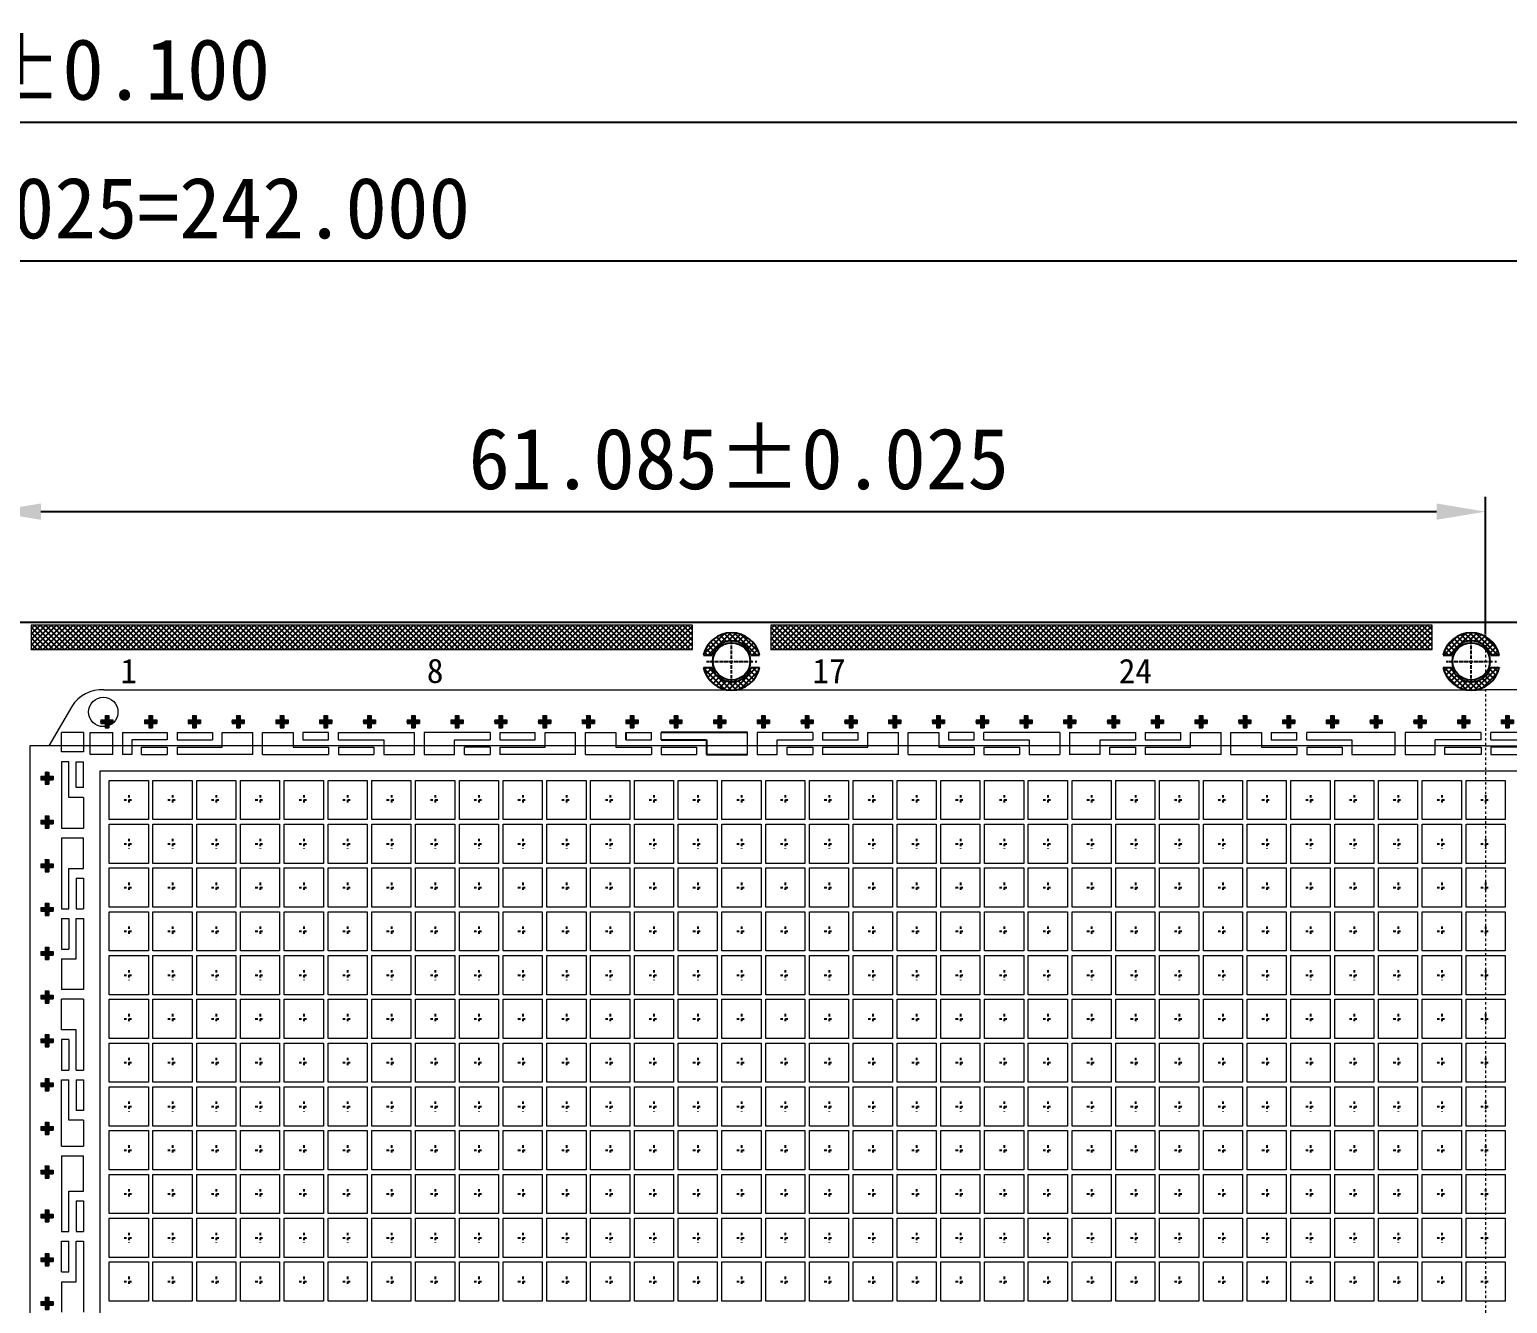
# Model space of a CAD drawing. Extents: x -590 to -223, y -126 to 82.
# Drawn here: x -424.8 to -364.3, y 30.2 to 82.3 of the extents above; entities that cross this region are included whole.
import ezdxf

# ---------------------------------------------------------------- set-up
doc = ezdxf.new("R2010")
doc.units = 0
doc.header["$LTSCALE"] = 0.01
doc.header["$MEASUREMENT"] = 0
for name, pattern in [('CENTER', [2, 1.25, -0.25, 0.25, -0.25]), ('CENTER2', [1.125, 0.75, -0.125, 0.125, -0.125]), ('PHANTOM', [2.5, 1.25, -0.25, 0.25, -0.25, 0.25, -0.25])]:
    doc.linetypes.add(name, pattern=pattern)
doc.layers.get('0').update_dxf_attribs({"linetype": 'CONTINUOUS', "lineweight": 0})
doc.layers.get('DEFPOINTS').update_dxf_attribs({"linetype": 'CONTINUOUS'})
for name, color, linetype in [('0D', 2, 'CONTINUOUS'), ('CEN', 2, 'CENTER'), ('DIM', 7, 'CONTINUOUS'), ('Double Plating', 6, 'CONTINUOUS'), ('PAGE1', 7, 'CONTINUOUS'), ('plating', 1, 'CONTINUOUS'), ('标注', 7, 'CONTINUOUS')]:
    doc.layers.add(name, color=color, linetype=linetype)
doc.layers.add('Pkg', color=6, linetype='PHANTOM', lineweight=9)
doc.styles.get("Standard").update_dxf_attribs({"font": ''})
doc.styles.get('STANDARD').set_extended_font_data('SimSun')
doc.dimstyles.new('St.ZJ', dxfattribs={"dimtxt": 2.5, "dimasz": 2, "dimexe": 0.6, "dimexo": 0.4, "dimgap": 0.8, "dimtad": 1, "dimdec": 3, "dimzin": 0, "dimdsep": 46, "dimtxsty": 'STANDARD', "dimcen": 0.6, "dimclrd": 1, "dimclre": 1, "dimclrt": 256, "dimadec": 0, "dimazin": 0, "dimtfac": 1, "dimtdec": 3, "dimtmove": 0, "dimatfit": 3, "dimfxl": 1, "dimtolj": 1, "dimtzin": 0, "dimarcsym": 0})
pattern_1 = [(45, (0, 0), (-0.1122532, 0.1122532), []), (135, (0, 0), (-0.1122532, -0.1122532), [])]

# ---------------------------------------------------------------- blocks, each defined once
blk = doc.blocks.new('SQURE')
h = blk.add_hatch()
h.set_pattern_fill('ANSI31', color=3, scale=0.01, style=0)
h.set_pattern_definition([(45, (-1249.376477, 404.86497), (-0.0224506403, 0.0224506403), [])])
h.paths.add_polyline_path([(0.25, 0.075), (0.075, 0.075), (0.075, 0.25), (0, 0.25), (0, 0), (0.25, 0)])
h.paths.add_polyline_path([(0.25, 0), (0, 0), (0, -0.039, 0.039956), (0.075, -0.098), (0.075, -0.075), (0.25, -0.075)])
h.paths.add_polyline_path([(0, -0.039), (0, -0.25), (0.075, -0.25), (0.075, -0.098, -0.039956)])
h.paths.add_polyline_path([(0, -0.039, -0.02262), (-0.038, 0), (-0.25, 0), (-0.25, -0.075), (-0.075, -0.075), (-0.075, -0.25), (0, -0.25)])
h.paths.add_polyline_path([(-0.095, 0.075), (-0.25, 0.075), (-0.25, 0), (-0.038, 0, -0.039348)])
h.paths.add_polyline_path([(0, 0.25), (-0.075, 0.25), (-0.075, 0.075), (-0.095, 0.075, 0.039348), (-0.038, 0), (0, 0)])
h.paths.add_polyline_path([(0, 0), (-0.038, 0, 0.02262), (0, -0.039)])
at = {"color": 2, "linetype": 'ByBlock', "lineweight": 0}
for p, q in [((-0.25, 0.075), (-0.075, 0.075)), ((-0.25, 0.075), (-0.25, -0.075)), ((-0.075, 0.25), (-0.075, 0.075)), ((-0.075, 0.25), (0.075, 0.25)), ((0.075, 0.25), (0.075, 0.075)), ((0.075, 0.075), (0.25, 0.075)), ((-0.25, -0.075), (-0.075, -0.075)), ((-0.075, -0.075), (-0.075, -0.25)), ((0.075, -0.075), (0.25, -0.075)), ((0.075, -0.075), (0.075, -0.25))]:
    blk.add_line(p, q, dxfattribs=at)
at = {"color": 2}
for p, q in [((0.25, 0.075), (0.25, -0.075)), ((-0.075, -0.25), (0.075, -0.25))]:
    blk.add_line(p, q, dxfattribs=at)
at = {"layer": '0D', "color": 3, "linetype": 'ByBlock', "lineweight": 0}
for p, q in [((0.27, 0), (-0.27, 0)), ((0, -0.264), (0, 0.264))]:
    blk.add_line(p, q, dxfattribs=at)
blk = doc.blocks.new('*D19')
at = {"color": 1, "lineweight": -2, "transparency": 16777216}
for p, q in [((-1334.222, -1182.086), (-1334.222, -1165.506)), ((-1092.222, -1182.086), (-1092.222, -1165.506)), ((-1332.222, -1166.106), (-1094.222, -1166.106))]:
    blk.add_line(p, q, dxfattribs=at)
at = {"color": 1, "transparency": 16777216}
for points in [[(-1332.222, -1165.773), (-1332.222, -1166.44), (-1334.222, -1166.106)], [(-1094.222, -1166.44), (-1094.222, -1165.773), (-1092.222, -1166.106)]]:
    blk.add_solid(points, dxfattribs=at)
at = {"layer": 'DEFPOINTS', "color": 0, "transparency": 16777216}
for p in [(-1092.222, -1166.106), (-1334.222, -1182.486), (-1092.222, -1182.486)]:
    blk.add_point(p, dxfattribs=at)
at = {"transparency": 16777216, "insert": (-1213.222, -1163.959), "char_height": 2.5, "attachment_point": 5}
blk.add_mtext('\\A1;8×30.25%%P0.025=242.000', dxfattribs=at)
blk = doc.blocks.new('*D21')
at = {"color": 1, "lineweight": -2, "transparency": 16777216}
for p, q in [((-1213.222, -1182.086), (-1213.222, -1175.762)), ((-1152.137, -1181.379), (-1152.137, -1175.762)), ((-1211.222, -1176.362), (-1154.137, -1176.362))]:
    blk.add_line(p, q, dxfattribs=at)
at = {"color": 1, "transparency": 16777216}
for points in [[(-1211.222, -1176.028), (-1211.222, -1176.695), (-1213.222, -1176.362)], [(-1154.137, -1176.695), (-1154.137, -1176.028), (-1152.137, -1176.362)]]:
    blk.add_solid(points, dxfattribs=at)
at = {"layer": 'DEFPOINTS', "color": 0, "transparency": 16777216}
for p in [(-1152.137, -1176.362), (-1152.137, -1181.779), (-1213.222, -1182.486)]:
    blk.add_point(p, dxfattribs=at)
at = {"transparency": 16777216, "insert": (-1182.679, -1174.214), "char_height": 2.5, "attachment_point": 5}
blk.add_mtext('\\A1;61.085%%P0.025', dxfattribs=at)
blk = doc.blocks.new('Number1')
at = {"char_height": 1, "width": 2.79448, "attachment_point": 5}
for s, insert in [('1', (-0.995, 7.07)), ('8', (11.535, 7.07)), ('17', (27.645, 7.07)), ('24', (40.175, 7.07)), ('34', (58.075, 7.07)), ('40', (68.815, 7.07)), ('51', (88.505, 7.07)), ('56', (97.455, 7.07)), ('63', (109.985, 7.07))]:
    blk.add_mtext(s, dxfattribs=dict(at, insert=insert))
blk = doc.blocks.new('ceter')
at = {"color": 1, "linetype": 'CENTER2', "ltscale": 0.05}
for p, q in [((133.753, 275.997), (134.143, 275.997)), ((133.753, 275.997), (134.143, 275.997)), ((133.753, 275.997), (134.143, 275.997)), ((133.753, 275.997), (134.143, 275.997)), ((133.948, 276.199), (133.948, 275.795)), ((133.948, 276.199), (133.948, 275.795)), ((133.948, 276.199), (133.948, 275.795)), ((133.948, 276.199), (133.948, 275.795))]:
    blk.add_line(p, q, dxfattribs=at)
blk = doc.blocks.new('frame')
at = {"layer": 'Pkg', "color": 0, "linetype": 'ByBlock'}
blk.add_lwpolyline([(-549.124, -323.329), (-547.524, -323.329), (-547.524, -324.929), (-549.124, -324.929)], close=True, dxfattribs=at)
at = {"layer": 'plating'}
blk.add_blockref('ceter', (-682.272, -600.125), dxfattribs=at)
blk = doc.blocks.new('*D39')
at = {"layer": 'DEFPOINTS', "color": 0, "transparency": 16777216}
for p in [(-1089.222, -1160.438), (-1339.222, -1180.898), (-1089.222, -1184.895)]:
    blk.add_point(p, dxfattribs=at)
at = {"layer": 'DIM', "color": 1, "lineweight": -2, "transparency": 16777216}
for p, q in [((-1339.222, -1180.498), (-1339.222, -1159.838)), ((-1089.222, -1184.495), (-1089.222, -1159.838)), ((-1337.222, -1160.438), (-1091.222, -1160.438))]:
    blk.add_line(p, q, dxfattribs=at)
at = {"layer": 'DIM', "color": 1, "transparency": 16777216}
for points in [[(-1337.222, -1160.105), (-1337.222, -1160.772), (-1339.222, -1160.438)], [(-1091.222, -1160.772), (-1091.222, -1160.105), (-1089.222, -1160.438)]]:
    blk.add_solid(points, dxfattribs=at)
at = {"layer": 'DIM', "transparency": 16777216, "insert": (-1213.749, -1158.291), "char_height": 2.5, "attachment_point": 5}
blk.add_mtext('\\A1;250.000%%P0.100', dxfattribs=at)
blk = doc.blocks.new('vc')
for p, q in [((-93.643, 209.474), (-94.993, 209.474)), ((-94.993, 208.274), (-94.993, 209.474)), ((-93.238, 208.124), (-93.238, 209.474)), ((-93.238, 209.474), (-91.851, 209.474)), ((-91.851, 208.124), (-91.851, 209.474)), ((-91.251, 209.474), (-91.251, 208.124)), ((-91.251, 209.474), (-88.513, 209.474)), ((-85.738, 209.474), (-85.738, 209.024)), ((-85.138, 208.574), (-85.138, 209.474)), ((-85.138, 209.474), (-83.263, 209.474)), ((-80.788, 209.474), (-80.788, 208.574)), ((-80.188, 209.474), (-80.188, 209.024)), ((-68.713, 209.474), (-72.763, 209.474)), ((-65.938, 209.024), (-65.938, 209.474)), ((-65.338, 208.574), (-65.338, 209.474)), ((-65.338, 209.474), (-63.463, 209.474)), ((-60.988, 209.474), (-60.988, 208.574)), ((-52.926, 208.124), (-52.926, 209.474)), ((-52.326, 209.474), (-52.326, 208.124)), ((-48.913, 209.474), (-52.326, 209.474)), ((-46.138, 209.024), (-46.138, 209.474)), ((-45.538, 208.574), (-45.538, 209.474)), ((-45.538, 209.474), (-43.663, 209.474)), ((-41.188, 209.474), (-41.188, 208.574)), ((-40.588, 209.474), (-40.588, 209.024)), ((-33.763, 209.474), (-38.413, 209.474)), ((-26.338, 209.024), (-26.338, 209.474)), ((-25.738, 208.574), (-25.738, 209.474)), ((-25.738, 209.474), (-23.863, 209.474)), ((-21.388, 209.474), (-21.388, 208.574)), ((-20.788, 209.474), (-20.788, 209.024)), ((-13.288, 209.474), (-18.613, 209.474)), ((-13.176, 209.474), (-13.288, 209.474)), ((-13.176, 208.124), (-13.176, 209.474)), ((-12.576, 209.474), (-12.576, 208.124)), ((-7.918, 209.474), (-12.576, 209.474)), ((-2.668, 209.474), (-7.318, 209.474)), ((-88.513, 209.024), (-90.688, 209.024)), ((-90.688, 209.024), (-90.688, 208.124)), ((-90.088, 208.124), (-90.088, 208.574)), ((-87.913, 208.574), (-85.138, 208.574)), ((-80.788, 208.574), (-78.613, 208.574)), ((-78.013, 209.024), (-75.238, 209.024)), ((-75.838, 208.574), (-75.838, 208.124)), ((-75.238, 209.024), (-75.238, 208.124)), ((-70.888, 208.124), (-70.888, 209.024)), ((-70.888, 209.024), (-68.713, 209.024)), ((-70.288, 208.124), (-70.288, 208.574)), ((-68.113, 208.574), (-65.338, 208.574)), ((-60.988, 208.574), (-58.813, 208.574)), ((-56.038, 208.574), (-56.038, 208.124)), ((-51.088, 208.124), (-51.088, 209.024)), ((-51.088, 209.024), (-48.913, 209.024)), ((-50.488, 208.124), (-50.488, 208.574)), ((-48.313, 208.574), (-45.538, 208.574)), ((-41.188, 208.574), (-39.013, 208.574)), ((-38.413, 209.024), (-35.638, 209.024)), ((-36.238, 208.574), (-36.238, 208.124)), ((-35.638, 209.024), (-35.638, 208.124)), ((-31.288, 208.124), (-31.288, 209.024)), ((-31.288, 209.024), (-29.113, 209.024)), ((-30.688, 208.124), (-30.688, 208.574)), ((-28.513, 208.574), (-25.738, 208.574)), ((-21.388, 208.574), (-19.213, 208.574)), ((-18.613, 209.024), (-15.838, 209.024)), ((-16.438, 208.574), (-16.438, 208.124)), ((-15.838, 209.024), (-15.838, 208.124)), ((-10.738, 208.124), (-10.736, 209.024)), ((-7.318, 209.024), (-4.545, 209.024)), ((-93.643, 208.274), (-94.993, 208.274)), ((-94.543, 208.274), (-94.993, 208.274)), ((-94.543, 207.674), (-94.993, 207.674)), ((-94.543, 205.484), (-94.543, 207.674)), ((-94.093, 206.084), (-94.093, 207.674)), ((-93.643, 206.084), (-93.643, 207.674)), ((-91.851, 208.124), (-93.238, 208.124)), ((-90.688, 208.124), (-91.251, 208.124)), ((-83.263, 208.124), (-87.913, 208.124)), ((-72.763, 208.124), (-70.888, 208.124)), ((-63.463, 208.124), (-68.113, 208.124)), ((-52.326, 208.124), (-51.088, 208.124)), ((-43.663, 208.124), (-48.313, 208.124)), ((-35.638, 208.124), (-33.763, 208.124)), ((-23.863, 208.124), (-28.513, 208.124)), ((-15.838, 208.124), (-13.288, 208.124)), ((-13.288, 208.124), (-13.176, 208.124)), ((-12.576, 208.124), (-10.738, 208.124)), ((-93.643, 206.084), (-94.093, 206.084)), ((-93.643, 205.484), (-94.543, 205.484)), ((-94.993, 203.009), (-94.993, 198.659)), ((-93.643, 201.134), (-93.643, 203.009)), ((-94.543, 201.134), (-93.643, 201.134)), ((-94.543, 198.659), (-94.543, 201.134)), ((-94.093, 200.534), (-93.643, 200.534)), ((-94.093, 195.584), (-94.093, 198.059)), ((-94.993, 196.184), (-94.543, 196.184)), ((-94.993, 195.584), (-94.093, 195.584)), ((-94.993, 191.234), (-94.993, 193.109)), ((-93.643, 193.109), (-93.643, 188.759)), ((-94.093, 191.234), (-94.993, 191.234)), ((-94.543, 190.634), (-94.993, 190.634)), ((-94.093, 188.759), (-94.093, 191.234)), ((-94.543, 185.684), (-94.543, 188.159)), ((-93.643, 186.284), (-94.093, 186.284)), ((-93.643, 185.684), (-94.543, 185.684)), ((-94.993, 183.494), (-94.993, 178.859)), ((-93.643, 181.334), (-93.643, 183.494)), ((-94.543, 178.859), (-94.543, 181.334)), ((-94.543, 181.334), (-93.643, 181.334)), ((-94.093, 180.734), (-93.643, 180.734)), ((-94.093, 175.784), (-94.093, 178.259)), ((-94.993, 176.384), (-94.543, 176.384)), ((-94.993, 175.784), (-94.093, 175.784))]:
    blk.add_line(p, q)
at = {"color": 0}
for p, q in [((-93.643, 209.474), (-93.643, 208.274)), ((-88.513, 209.474), (-88.513, 209.024)), ((-87.913, 209.474), (-87.913, 209.024)), ((-87.913, 209.474), (-85.738, 209.474)), ((-83.263, 208.124), (-83.263, 209.474)), ((-82.663, 208.124), (-82.663, 209.474)), ((-82.663, 209.474), (-80.788, 209.474)), ((-78.613, 209.474), (-80.188, 209.474)), ((-78.613, 209.024), (-78.613, 209.474)), ((-78.013, 209.024), (-78.013, 209.474)), ((-78.013, 209.474), (-73.363, 209.474)), ((-73.363, 209.474), (-73.363, 208.124)), ((-72.763, 209.474), (-72.763, 208.124)), ((-68.713, 209.474), (-68.713, 209.024)), ((-68.113, 209.474), (-68.113, 209.024)), ((-68.113, 209.474), (-65.938, 209.474)), ((-63.463, 208.124), (-63.463, 209.474)), ((-62.863, 208.124), (-62.863, 209.474)), ((-62.863, 209.474), (-60.988, 209.474)), ((-60.388, 209.474), (-58.813, 209.474)), ((-58.813, 209.024), (-58.813, 209.474)), ((-58.213, 209.024), (-58.213, 209.474)), ((-48.913, 209.474), (-48.913, 209.024)), ((-48.313, 209.474), (-48.313, 209.024)), ((-48.313, 209.474), (-46.138, 209.474)), ((-43.663, 208.124), (-43.663, 209.474)), ((-43.063, 208.124), (-43.063, 209.474)), ((-43.063, 209.474), (-41.188, 209.474)), ((-39.013, 209.474), (-40.588, 209.474)), ((-39.013, 209.024), (-39.013, 209.474)), ((-38.413, 209.024), (-38.413, 209.474)), ((-33.763, 209.474), (-33.763, 208.124)), ((-33.163, 209.474), (-33.163, 208.124)), ((-33.163, 209.474), (-29.113, 209.474)), ((-29.113, 209.474), (-29.113, 209.024)), ((-28.513, 209.474), (-28.513, 209.024)), ((-28.513, 209.474), (-26.338, 209.474)), ((-23.863, 208.124), (-23.863, 209.474)), ((-23.263, 208.124), (-23.263, 209.474)), ((-23.263, 209.474), (-21.388, 209.474)), ((-20.788, 209.474), (-19.213, 209.474)), ((-19.213, 209.024), (-19.213, 209.474)), ((-18.613, 209.024), (-18.613, 209.474)), ((-7.918, 209.024), (-7.918, 209.474)), ((-7.318, 209.024), (-7.318, 209.474)), ((-90.088, 208.574), (-88.513, 208.574)), ((-88.513, 208.574), (-88.513, 208.124)), ((-87.913, 209.024), (-85.738, 209.024)), ((-87.913, 208.574), (-87.913, 208.124)), ((-80.188, 209.024), (-78.613, 209.024)), ((-78.613, 208.574), (-78.613, 208.124)), ((-78.013, 208.574), (-78.013, 208.124)), ((-78.013, 208.574), (-75.838, 208.574)), ((-68.713, 208.574), (-70.288, 208.574)), ((-68.713, 208.574), (-68.713, 208.124)), ((-68.113, 209.024), (-65.938, 209.024)), ((-68.113, 208.574), (-68.113, 208.124)), ((-60.388, 209.024), (-58.813, 209.024)), ((-58.813, 208.574), (-58.813, 208.124)), ((-58.213, 208.574), (-58.213, 208.124)), ((-58.213, 208.574), (-56.038, 208.574)), ((-50.488, 208.574), (-48.913, 208.574)), ((-48.913, 208.574), (-48.913, 208.124)), ((-48.313, 209.024), (-46.138, 209.024)), ((-48.313, 208.574), (-48.313, 208.124)), ((-40.588, 209.024), (-39.013, 209.024)), ((-39.013, 208.574), (-39.013, 208.124)), ((-38.413, 208.574), (-38.413, 208.124)), ((-38.413, 208.574), (-36.238, 208.574)), ((-30.688, 208.574), (-29.113, 208.574)), ((-29.113, 208.574), (-29.113, 208.124)), ((-28.513, 209.024), (-26.338, 209.024)), ((-28.513, 208.574), (-28.513, 208.124)), ((-20.788, 209.024), (-19.213, 209.024)), ((-19.213, 208.574), (-19.213, 208.124)), ((-18.613, 208.574), (-18.613, 208.124)), ((-18.613, 208.574), (-16.438, 208.574)), ((-7.918, 209.024), (-10.736, 209.024)), ((-7.918, 208.574), (-7.918, 208.124)), ((-7.318, 208.574), (-7.318, 208.124)), ((-94.993, 207.674), (-94.993, 203.609)), ((-94.093, 207.674), (-93.643, 207.674)), ((-90.088, 208.124), (-88.513, 208.124)), ((-82.663, 208.124), (-78.613, 208.124)), ((-78.013, 208.124), (-75.838, 208.124)), ((-75.238, 208.124), (-73.363, 208.124)), ((-70.288, 208.124), (-68.713, 208.124)), ((-62.863, 208.124), (-58.813, 208.124)), ((-58.213, 208.124), (-56.038, 208.124)), ((-50.488, 208.124), (-48.913, 208.124)), ((-43.063, 208.124), (-39.013, 208.124)), ((-38.413, 208.124), (-36.238, 208.124)), ((-31.288, 208.124), (-33.163, 208.124)), ((-29.113, 208.124), (-30.688, 208.124)), ((-23.263, 208.124), (-19.213, 208.124)), ((-18.613, 208.124), (-16.438, 208.124)), ((-93.643, 205.484), (-93.643, 203.609)), ((-94.993, 203.609), (-93.643, 203.609)), ((-94.993, 203.009), (-93.643, 203.009)), ((-94.093, 200.534), (-94.093, 198.659)), ((-93.643, 200.534), (-93.643, 198.659)), ((-94.993, 198.659), (-94.543, 198.659)), ((-94.093, 198.659), (-93.643, 198.659)), ((-94.993, 198.059), (-94.543, 198.059)), ((-94.993, 198.059), (-94.993, 196.184)), ((-94.543, 198.059), (-94.543, 196.184)), ((-94.093, 198.059), (-93.643, 198.059)), ((-93.643, 198.059), (-93.643, 193.709)), ((-94.993, 195.584), (-94.993, 193.709)), ((-93.643, 193.709), (-94.993, 193.709)), ((-93.643, 193.109), (-94.993, 193.109)), ((-94.993, 190.634), (-94.993, 188.759)), ((-94.543, 190.634), (-94.543, 188.759)), ((-94.993, 188.759), (-94.543, 188.759)), ((-94.093, 188.759), (-93.643, 188.759)), ((-94.993, 188.159), (-94.543, 188.159)), ((-94.993, 184.094), (-94.993, 188.159)), ((-94.093, 188.159), (-93.643, 188.159)), ((-94.093, 188.159), (-94.093, 186.284)), ((-93.643, 188.159), (-93.643, 186.284)), ((-93.643, 185.684), (-93.643, 184.094)), ((-94.993, 184.094), (-93.643, 184.094)), ((-94.993, 183.494), (-93.643, 183.494)), ((-94.093, 180.734), (-94.093, 178.859)), ((-93.643, 180.734), (-93.643, 178.859)), ((-94.993, 178.859), (-94.543, 178.859)), ((-94.093, 178.859), (-93.643, 178.859)), ((-94.993, 178.259), (-94.543, 178.259)), ((-94.993, 176.384), (-94.993, 178.259)), ((-94.543, 176.384), (-94.543, 178.259)), ((-94.093, 178.259), (-93.643, 178.259)), ((-93.643, 178.259), (-93.643, 173.909)), ((-94.993, 175.784), (-94.993, 173.909))]:
    blk.add_line(p, q, dxfattribs=at)
at = {"color": 0, "lineweight": -3}
for p, q in [((-60.388, 209.474), (-60.388, 209.024)), ((-52.926, 209.474), (-58.213, 209.474)), ((-58.213, 209.024), (-55.438, 209.024)), ((-55.438, 209.024), (-55.438, 208.124)), ((-55.438, 208.124), (-52.926, 208.124))]:
    blk.add_line(p, q, dxfattribs=at)
for points in [[(-7.918, 208.124), (-10.138, 208.124), (-10.138, 208.574), (-7.918, 208.574)], [(-7.318, 208.124), (-5.143, 208.124), (-5.143, 208.574), (-7.318, 208.574)]]:
    blk.add_lwpolyline(points)
blk = doc.blocks.new('Range')
at = {"layer": 'CEN'}
h = blk.add_hatch(dxfattribs=at)
h.set_pattern_fill('ANSI37', color=6, scale=0.05, style=0)
h.set_pattern_definition(pattern_1)
edge = h.paths.add_edge_path()
edge.add_arc((-416.667, 103.017), 0.837, 17.37869, 162.62131)
edge.add_line((-417.466, 103.267), (-417.815, 103.267))
edge.add_arc((-416.667, 103.017), 1.175, 12.28449, 167.71551, ccw=False)
edge.add_line((-415.519, 103.267), (-415.868, 103.267))
h = blk.add_hatch(dxfattribs=at)
h.set_pattern_fill('ANSI37', color=6, scale=0.05, style=0)
h.set_pattern_definition(pattern_1)
edge = h.paths.add_edge_path()
edge.add_arc((-416.667, 103.017), 0.837, 197.37869, 342.62131)
edge.add_line((-415.868, 102.767), (-415.519, 102.767))
edge.add_arc((-416.667, 103.017), 1.175, 192.28449, 347.71551, ccw=False)
edge.add_line((-417.815, 102.767), (-417.466, 102.767))
at = {"color": 0}
for p, q in [((-417.815, 103.267), (-417.466, 103.267)), ((-417.815, 102.767), (-417.466, 102.767)), ((-415.868, 103.267), (-415.519, 103.267)), ((-415.868, 102.767), (-415.519, 102.767))]:
    blk.add_line(p, q, dxfattribs=at)
for radius, start, end in [(1.175, 12.28449, 167.71551), (0.837, 17.37869, 162.62131), (1.175, 192.28449, 347.71551), (0.837, 197.37869, 342.62131)]:
    blk.add_arc((-416.667, 103.017), radius, start, end, dxfattribs=at)
at = {"layer": 'CEN', "color": 3, "linetype": 'CENTER'}
for p, q in [((-416.667, 102.117), (-416.667, 103.917)), ((-417.567, 103.017), (-415.767, 103.017))]:
    blk.add_line(p, q, dxfattribs=at)
at = {"layer": 'PAGE1'}
blk.add_circle((-416.667, 103.017), 0.762, dxfattribs=at)
blk = doc.blocks.new('Circle')
at = {"layer": 'plating', "color": 3, "linetype": 'CENTER'}
for p, q in [((39.353, 160.07), (39.353, 161.783)), ((38.321, 160.927), (40.385, 160.927))]:
    blk.add_line(p, q, dxfattribs=at)
at = {"color": 0, "rotation": 2.9849863675e-06}
blk.add_blockref('Range', (456.019, 57.91), dxfattribs=at)
blk = doc.blocks.new('Z$W@#00294823')
at = {"layer": 'CEN', "color": 3, "linetype": 'CENTER'}
for p, q in [((0, -0.856), (0, 0.856)), ((-1.032, 0), (1.032, 0))]:
    blk.add_line(p, q, dxfattribs=at)
at = {"layer": '标注'}
blk.add_blockref('Circle', (-39.353, -160.927), dxfattribs=at)
blk = doc.blocks.new('Z$W@#38060F6F')
at = {"color": 0}
blk.add_blockref('Z$W@#00294823', (0, 0), dxfattribs=at)

msp = doc.modelspace()

# ---------------------------------------------------------------- hatches: boundary and pattern name
at = {"layer": 'Double Plating'}
h = msp.add_hatch(dxfattribs=at)
h.set_pattern_fill('ANSI37', color=6, scale=0.05, style=0)
h.set_pattern_definition([(45, (-785.23735, -170.49546), (-0.1122532, 0.1122532), []), (135, (-785.23735, -170.49546), (-0.1122532, -0.1122532), [])])
h.paths.add_polyline_path([(-397.6633, 57.942), (-424.7133, 57.942), (-424.7133, 56.942), (-397.6633, 56.942)])
h = msp.add_hatch(dxfattribs=at)
h.set_pattern_fill('ANSI37', color=6, scale=0.05, style=0)
h.set_pattern_definition([(45, (-754.98735, -170.49546), (-0.1122532, 0.1122532), []), (135, (-754.98735, -170.49546), (-0.1122532, -0.1122532), [])])
h.paths.add_polyline_path([(-367.4133, 57.942), (-394.4633, 57.942), (-394.4633, 56.942), (-367.4133, 56.942)])

# ---------------------------------------------------------------- linework, layer by layer
at = {"color": 3, "linetype": 'CENTER2'}
msp.add_line((-365.2283, 59.1206), (-365.2283, -13.0366), dxfattribs=at)
at = {"color": 5}
for p, q in [((-421.7386, 55.292), (-365.2283, 55.292)), ((-308.7181, 55.292), (-365.2283, 55.292)), ((-423.0532, 54.6092), (-423.9812, 53.002)), ((-424.7639, 53.002), (-424.7613, 23.042)), ((-365.2283, 53.002), (-424.7639, 53.002)), ((-365.2283, 53.002), (-305.6927, 53.002))]:
    msp.add_line(p, q, dxfattribs=at)
for p, q in [((-421.8983, 51.967), (-421.8983, -5.883)), ((-308.5583, 51.967), (-421.8983, 51.967))]:
    msp.add_line(p, q)
for points in [[(-397.6633, 57.942), (-424.7133, 57.942), (-424.7133, 56.942), (-397.6633, 56.942)], [(-367.4133, 57.942), (-394.4633, 57.942), (-394.4633, 56.942), (-367.4133, 56.942)]]:
    msp.add_lwpolyline(points, close=True)
msp.add_circle((-421.7591, 54.387), 0.6, dxfattribs=at)
msp.add_arc((-421.8135, 53.8292), 1.4647, 87.066499, 147.824157, dxfattribs=at)
at = {"layer": 'PAGE1'}
msp.add_line((-305.3133, 58.042), (-552.3133, 58.042), dxfattribs=at)
at = {"layer": 'plating', "color": 3, "linetype": 'CENTER'}
for p, q in [((-396.0633, 55.554), (-396.0633, 57.354)), ((-365.8133, 55.554), (-365.8133, 57.354)), ((-396.9633, 56.454), (-395.1633, 56.454)), ((-366.7133, 56.454), (-364.9133, 56.454))]:
    msp.add_line(p, q, dxfattribs=at)

# ---------------------------------------------------------------- block references
at = {"color": 0}
for p in [(-396.0633, 56.454), (-365.8133, 56.454)]:
    msp.add_blockref('Z$W@#38060F6F', p, dxfattribs=at)
for name, p in [('Number1', (-419.7233, 48.992)), ('SQURE', (-421.6133, 53.987)), ('SQURE', (-419.8233, 53.987)), ('SQURE', (-418.0333, 53.987)), ('SQURE', (-416.2433, 53.987)), ('SQURE', (-414.4533, 53.987)), ('SQURE', (-412.6633, 53.987)), ('SQURE', (-410.8733, 53.987)), ('SQURE', (-409.0833, 53.987)), ('SQURE', (-407.2933, 53.987)), ('SQURE', (-405.5033, 53.987)), ('SQURE', (-403.7133, 53.987)), ('SQURE', (-401.9233, 53.987)), ('SQURE', (-400.1333, 53.987)), ('SQURE', (-398.3433, 53.987)), ('SQURE', (-396.5533, 53.987)), ('SQURE', (-394.7633, 53.987)), ('SQURE', (-392.9733, 53.987)), ('SQURE', (-391.1833, 53.987)), ('SQURE', (-389.3933, 53.987)), ('SQURE', (-387.6033, 53.987)), ('SQURE', (-385.8133, 53.987)), ('SQURE', (-384.0233, 53.987)), ('SQURE', (-382.2333, 53.987)), ('SQURE', (-380.4433, 53.987)), ('SQURE', (-378.6533, 53.987)), ('SQURE', (-376.8633, 53.987)), ('SQURE', (-375.0733, 53.987)), ('SQURE', (-373.2833, 53.987)), ('SQURE', (-371.4933, 53.987)), ('SQURE', (-369.7033, 53.987)), ('SQURE', (-367.9133, 53.987)), ('SQURE', (-366.1233, 53.987)), ('SQURE', (-364.3333, 53.987)), ('SQURE', (-424.0633, 51.682)), ('frame', (127.606, 374.9158)), ('frame', (129.396, 374.9158)), ('frame', (131.186, 374.9158)), ('frame', (132.976, 374.9158)), ('frame', (134.766, 374.9158)), ('frame', (136.556, 374.9158)), ('frame', (138.346, 374.9158)), ('frame', (140.136, 374.9158)), ('frame', (141.926, 374.9158)), ('frame', (143.716, 374.9158)), ('frame', (145.506, 374.9158)), ('frame', (147.296, 374.9158)), ('frame', (149.086, 374.9158)), ('frame', (150.876, 374.9158)), ('frame', (152.666, 374.9158)), ('frame', (154.456, 374.9158)), ('frame', (156.246, 374.9158)), ('frame', (158.036, 374.9158)), ('frame', (159.826, 374.9158)), ('frame', (161.616, 374.9158)), ('frame', (163.406, 374.9158)), ('frame', (165.196, 374.9158)), ('frame', (166.986, 374.9158)), ('frame', (168.776, 374.9158)), ('frame', (170.566, 374.9158)), ('frame', (172.356, 374.9158)), ('frame', (174.146, 374.9158)), ('frame', (175.936, 374.9158)), ('frame', (177.726, 374.9158)), ('frame', (179.516, 374.9158)), ('frame', (181.306, 374.9158)), ('frame', (183.096, 374.9158)), ('SQURE', (-424.0633, 49.892)), ('frame', (127.606, 373.1258)), ('frame', (129.396, 373.1258)), ('frame', (131.186, 373.1258)), ('frame', (132.976, 373.1258)), ('frame', (134.766, 373.1258)), ('frame', (136.556, 373.1258)), ('frame', (138.346, 373.1258)), ('frame', (140.136, 373.1258)), ('frame', (141.926, 373.1258)), ('frame', (143.716, 373.1258)), ('frame', (145.506, 373.1258)), ('frame', (147.296, 373.1258)), ('frame', (149.086, 373.1258)), ('frame', (150.876, 373.1258)), ('frame', (152.666, 373.1258)), ('frame', (154.456, 373.1258)), ('frame', (156.246, 373.1258)), ('frame', (158.036, 373.1258)), ('frame', (159.826, 373.1258)), ('frame', (161.616, 373.1258)), ('frame', (163.406, 373.1258)), ('frame', (165.196, 373.1258)), ('frame', (166.986, 373.1258)), ('frame', (168.776, 373.1258)), ('frame', (170.566, 373.1258)), ('frame', (172.356, 373.1258)), ('frame', (174.146, 373.1258)), ('frame', (175.936, 373.1258)), ('frame', (177.726, 373.1258)), ('frame', (179.516, 373.1258)), ('frame', (181.306, 373.1258)), ('frame', (183.096, 373.1258)), ('SQURE', (-424.0633, 48.102)), ('frame', (127.606, 371.3358)), ('frame', (129.396, 371.3358)), ('frame', (131.186, 371.3358)), ('frame', (132.976, 371.3358)), ('frame', (134.766, 371.3358)), ('frame', (136.556, 371.3358)), ('frame', (138.346, 371.3358)), ('frame', (140.136, 371.3358)), ('frame', (141.926, 371.3358)), ('frame', (143.716, 371.3358)), ('frame', (145.506, 371.3358)), ('frame', (147.296, 371.3358)), ('frame', (149.086, 371.3358)), ('frame', (150.876, 371.3358)), ('frame', (152.666, 371.3358)), ('frame', (154.456, 371.3358)), ('frame', (156.246, 371.3358)), ('frame', (158.036, 371.3358)), ('frame', (159.826, 371.3358)), ('frame', (161.616, 371.3358)), ('frame', (163.406, 371.3358)), ('frame', (165.196, 371.3358)), ('frame', (166.986, 371.3358)), ('frame', (168.776, 371.3358)), ('frame', (170.566, 371.3358)), ('frame', (172.356, 371.3358)), ('frame', (174.146, 371.3358)), ('frame', (175.936, 371.3358)), ('frame', (177.726, 371.3358)), ('frame', (179.516, 371.3358)), ('frame', (181.306, 371.3358)), ('frame', (183.096, 371.3358)), ('SQURE', (-424.0633, 46.312)), ('frame', (127.606, 369.5458)), ('frame', (129.396, 369.5458)), ('frame', (131.186, 369.5458)), ('frame', (132.976, 369.5458)), ('frame', (134.766, 369.5458)), ('frame', (136.556, 369.5458)), ('frame', (138.346, 369.5458)), ('frame', (140.136, 369.5458)), ('frame', (141.926, 369.5458)), ('frame', (143.716, 369.5458)), ('frame', (145.506, 369.5458)), ('frame', (147.296, 369.5458)), ('frame', (149.086, 369.5458)), ('frame', (150.876, 369.5458)), ('frame', (152.666, 369.5458)), ('frame', (154.456, 369.5458)), ('frame', (156.246, 369.5458)), ('frame', (158.036, 369.5458)), ('frame', (159.826, 369.5458)), ('frame', (161.616, 369.5458)), ('frame', (163.406, 369.5458)), ('frame', (165.196, 369.5458)), ('frame', (166.986, 369.5458)), ('frame', (168.776, 369.5458)), ('frame', (170.566, 369.5458)), ('frame', (172.356, 369.5458)), ('frame', (174.146, 369.5458)), ('frame', (175.936, 369.5458)), ('frame', (177.726, 369.5458)), ('frame', (179.516, 369.5458)), ('frame', (181.306, 369.5458)), ('frame', (183.096, 369.5458)), ('SQURE', (-424.0633, 44.522)), ('frame', (127.606, 367.7558)), ('frame', (129.396, 367.7558)), ('frame', (131.186, 367.7558)), ('frame', (132.976, 367.7558)), ('frame', (134.766, 367.7558)), ('frame', (136.556, 367.7558)), ('frame', (138.346, 367.7558)), ('frame', (140.136, 367.7558)), ('frame', (141.926, 367.7558)), ('frame', (143.716, 367.7558)), ('frame', (145.506, 367.7558)), ('frame', (147.296, 367.7558)), ('frame', (149.086, 367.7558)), ('frame', (150.876, 367.7558)), ('frame', (152.666, 367.7558)), ('frame', (154.456, 367.7558)), ('frame', (156.246, 367.7558)), ('frame', (158.036, 367.7558)), ('frame', (159.826, 367.7558)), ('frame', (161.616, 367.7558)), ('frame', (163.406, 367.7558)), ('frame', (165.196, 367.7558)), ('frame', (166.986, 367.7558)), ('frame', (168.776, 367.7558)), ('frame', (170.566, 367.7558)), ('frame', (172.356, 367.7558)), ('frame', (174.146, 367.7558)), ('frame', (175.936, 367.7558)), ('frame', (177.726, 367.7558)), ('frame', (179.516, 367.7558)), ('frame', (181.306, 367.7558)), ('frame', (183.096, 367.7558)), ('SQURE', (-424.0633, 42.732)), ('frame', (127.606, 365.9658)), ('frame', (129.396, 365.9658)), ('frame', (131.186, 365.9658)), ('frame', (132.976, 365.9658)), ('frame', (134.766, 365.9658)), ('frame', (136.556, 365.9658)), ('frame', (138.346, 365.9658)), ('frame', (140.136, 365.9658)), ('frame', (141.926, 365.9658)), ('frame', (143.716, 365.9658)), ('frame', (145.506, 365.9658)), ('frame', (147.296, 365.9658)), ('frame', (149.086, 365.9658)), ('frame', (150.876, 365.9658)), ('frame', (152.666, 365.9658)), ('frame', (154.456, 365.9658)), ('frame', (156.246, 365.9658)), ('frame', (158.036, 365.9658)), ('frame', (159.826, 365.9658)), ('frame', (161.616, 365.9658)), ('frame', (163.406, 365.9658)), ('frame', (165.196, 365.9658)), ('frame', (166.986, 365.9658)), ('frame', (168.776, 365.9658)), ('frame', (170.566, 365.9658)), ('frame', (172.356, 365.9658)), ('frame', (174.146, 365.9658)), ('frame', (175.936, 365.9658)), ('frame', (177.726, 365.9658)), ('frame', (179.516, 365.9658)), ('frame', (181.306, 365.9658)), ('frame', (183.096, 365.9658)), ('SQURE', (-424.0633, 40.942)), ('frame', (127.606, 364.1758)), ('frame', (129.396, 364.1758)), ('frame', (131.186, 364.1758)), ('frame', (132.976, 364.1758)), ('frame', (134.766, 364.1758)), ('frame', (136.556, 364.1758)), ('frame', (138.346, 364.1758)), ('frame', (140.136, 364.1758)), ('frame', (141.926, 364.1758)), ('frame', (143.716, 364.1758)), ('frame', (145.506, 364.1758)), ('frame', (147.296, 364.1758)), ('frame', (149.086, 364.1758)), ('frame', (150.876, 364.1758)), ('frame', (152.666, 364.1758)), ('frame', (154.456, 364.1758)), ('frame', (156.246, 364.1758)), ('frame', (158.036, 364.1758)), ('frame', (159.826, 364.1758)), ('frame', (161.616, 364.1758)), ('frame', (163.406, 364.1758)), ('frame', (165.196, 364.1758)), ('frame', (166.986, 364.1758)), ('frame', (168.776, 364.1758)), ('frame', (170.566, 364.1758)), ('frame', (172.356, 364.1758)), ('frame', (174.146, 364.1758)), ('frame', (175.936, 364.1758)), ('frame', (177.726, 364.1758)), ('frame', (179.516, 364.1758)), ('frame', (181.306, 364.1758)), ('frame', (183.096, 364.1758)), ('SQURE', (-424.0633, 39.152)), ('frame', (127.606, 362.3858)), ('frame', (129.396, 362.3858)), ('frame', (131.186, 362.3858)), ('frame', (132.976, 362.3858)), ('frame', (134.766, 362.3858)), ('frame', (136.556, 362.3858)), ('frame', (138.346, 362.3858)), ('frame', (140.136, 362.3858)), ('frame', (141.926, 362.3858)), ('frame', (143.716, 362.3858)), ('frame', (145.506, 362.3858)), ('frame', (147.296, 362.3858)), ('frame', (149.086, 362.3858)), ('frame', (150.876, 362.3858)), ('frame', (152.666, 362.3858)), ('frame', (154.456, 362.3858)), ('frame', (156.246, 362.3858)), ('frame', (158.036, 362.3858)), ('frame', (159.826, 362.3858)), ('frame', (161.616, 362.3858)), ('frame', (163.406, 362.3858)), ('frame', (165.196, 362.3858)), ('frame', (166.986, 362.3858)), ('frame', (168.776, 362.3858)), ('frame', (170.566, 362.3858)), ('frame', (172.356, 362.3858)), ('frame', (174.146, 362.3858)), ('frame', (175.936, 362.3858)), ('frame', (177.726, 362.3858)), ('frame', (179.516, 362.3858)), ('frame', (181.306, 362.3858)), ('frame', (183.096, 362.3858)), ('SQURE', (-424.0633, 37.362)), ('frame', (127.606, 360.5958)), ('frame', (129.396, 360.5958)), ('frame', (131.186, 360.5958)), ('frame', (132.976, 360.5958)), ('frame', (134.766, 360.5958)), ('frame', (136.556, 360.5958)), ('frame', (138.346, 360.5958)), ('frame', (140.136, 360.5958)), ('frame', (141.926, 360.5958)), ('frame', (143.716, 360.5958)), ('frame', (145.506, 360.5958)), ('frame', (147.296, 360.5958)), ('frame', (149.086, 360.5958)), ('frame', (150.876, 360.5958)), ('frame', (152.666, 360.5958)), ('frame', (154.456, 360.5958)), ('frame', (156.246, 360.5958)), ('frame', (158.036, 360.5958)), ('frame', (159.826, 360.5958)), ('frame', (161.616, 360.5958)), ('frame', (163.406, 360.5958)), ('frame', (165.196, 360.5958)), ('frame', (166.986, 360.5958)), ('frame', (168.776, 360.5958)), ('frame', (170.566, 360.5958)), ('frame', (172.356, 360.5958)), ('frame', (174.146, 360.5958)), ('frame', (175.936, 360.5958)), ('frame', (177.726, 360.5958)), ('frame', (179.516, 360.5958)), ('frame', (181.306, 360.5958)), ('frame', (183.096, 360.5958)), ('SQURE', (-424.0633, 35.572)), ('frame', (127.606, 358.8058)), ('frame', (129.396, 358.8058)), ('frame', (131.186, 358.8058)), ('frame', (132.976, 358.8058)), ('frame', (134.766, 358.8058)), ('frame', (136.556, 358.8058)), ('frame', (138.346, 358.8058)), ('frame', (140.136, 358.8058)), ('frame', (141.926, 358.8058)), ('frame', (143.716, 358.8058)), ('frame', (145.506, 358.8058)), ('frame', (147.296, 358.8058)), ('frame', (149.086, 358.8058)), ('frame', (150.876, 358.8058)), ('frame', (152.666, 358.8058)), ('frame', (154.456, 358.8058)), ('frame', (156.246, 358.8058)), ('frame', (158.036, 358.8058)), ('frame', (159.826, 358.8058)), ('frame', (161.616, 358.8058)), ('frame', (163.406, 358.8058)), ('frame', (165.196, 358.8058)), ('frame', (166.986, 358.8058)), ('frame', (168.776, 358.8058)), ('frame', (170.566, 358.8058)), ('frame', (172.356, 358.8058)), ('frame', (174.146, 358.8058)), ('frame', (175.936, 358.8058)), ('frame', (177.726, 358.8058)), ('frame', (179.516, 358.8058)), ('frame', (181.306, 358.8058)), ('frame', (183.096, 358.8058)), ('SQURE', (-424.0633, 33.782)), ('frame', (127.606, 357.0158)), ('frame', (129.396, 357.0158)), ('frame', (131.186, 357.0158)), ('frame', (132.976, 357.0158)), ('frame', (134.766, 357.0158)), ('frame', (136.556, 357.0158)), ('frame', (138.346, 357.0158)), ('frame', (140.136, 357.0158)), ('frame', (141.926, 357.0158)), ('frame', (143.716, 357.0158)), ('frame', (145.506, 357.0158)), ('frame', (147.296, 357.0158)), ('frame', (149.086, 357.0158)), ('frame', (150.876, 357.0158)), ('frame', (152.666, 357.0158)), ('frame', (154.456, 357.0158)), ('frame', (156.246, 357.0158)), ('frame', (158.036, 357.0158)), ('frame', (159.826, 357.0158)), ('frame', (161.616, 357.0158)), ('frame', (163.406, 357.0158)), ('frame', (165.196, 357.0158)), ('frame', (166.986, 357.0158)), ('frame', (168.776, 357.0158)), ('frame', (170.566, 357.0158)), ('frame', (172.356, 357.0158)), ('frame', (174.146, 357.0158)), ('frame', (175.936, 357.0158)), ('frame', (177.726, 357.0158)), ('frame', (179.516, 357.0158)), ('frame', (181.306, 357.0158)), ('frame', (183.096, 357.0158)), ('SQURE', (-424.0633, 31.992)), ('frame', (127.606, 355.2258)), ('frame', (129.396, 355.2258)), ('frame', (131.186, 355.2258)), ('frame', (132.976, 355.2258)), ('frame', (134.766, 355.2258)), ('frame', (136.556, 355.2258)), ('frame', (138.346, 355.2258)), ('frame', (140.136, 355.2258)), ('frame', (141.926, 355.2258)), ('frame', (143.716, 355.2258)), ('frame', (145.506, 355.2258)), ('frame', (147.296, 355.2258)), ('frame', (149.086, 355.2258)), ('frame', (150.876, 355.2258)), ('frame', (152.666, 355.2258)), ('frame', (154.456, 355.2258)), ('frame', (156.246, 355.2258)), ('frame', (158.036, 355.2258)), ('frame', (159.826, 355.2258)), ('frame', (161.616, 355.2258)), ('frame', (163.406, 355.2258)), ('frame', (165.196, 355.2258)), ('frame', (166.986, 355.2258)), ('frame', (168.776, 355.2258)), ('frame', (170.566, 355.2258)), ('frame', (172.356, 355.2258)), ('frame', (174.146, 355.2258)), ('frame', (175.936, 355.2258)), ('frame', (177.726, 355.2258)), ('frame', (179.516, 355.2258)), ('frame', (181.306, 355.2258)), ('frame', (183.096, 355.2258)), ('SQURE', (-424.0633, 30.202))]:
    msp.add_blockref(name, p)
at = {"xscale": 0.6666666666666666, "yscale": 0.6666666666666666, "zscale": 0.6666666666666666}
msp.add_blockref('vc', (-360.1346, -86.0977), dxfattribs=at)

# ---------------------------------------------------------------- dimensions: what is measured, and where the dimension line sits
for base, p1, p2, text, picture, middle in [((-305.3133, 72.8338), (-547.3133, 56.454), (-305.3133, 56.454), '8×30.25%%P0.025=<>', '*D19', (-426.3133, 74.9816)), ((-365.2283, 62.5786), (-426.3133, 56.454), (-365.2283, 57.1613), '<>%%P0.025', '*D21', (-395.7708, 64.7264))]:
    dim = msp.add_linear_dim(base=base, p1=p1, p2=p2, text=text, dimstyle='St.ZJ')
    dim.commit()
    dim.dimension.update_dxf_attribs({"geometry": picture, "text_midpoint": middle, "insert": (786.9082, 1238.9401)})
at = {"layer": 'DIM'}
dim = msp.add_linear_dim(base=(-302.3133, 78.5017), p1=(-552.3133, 58.042), p2=(-302.3133, 54.0453), text='<>%%P0.100', dimstyle='St.ZJ', dxfattribs=at)
dim.commit()
dim.dimension.update_dxf_attribs({"geometry": '*D39', "text_midpoint": (-426.8405, 78.5017), "dimtype": 128, "insert": (786.9082, 1238.9401)})

doc.saveas('drawing.dxf')
